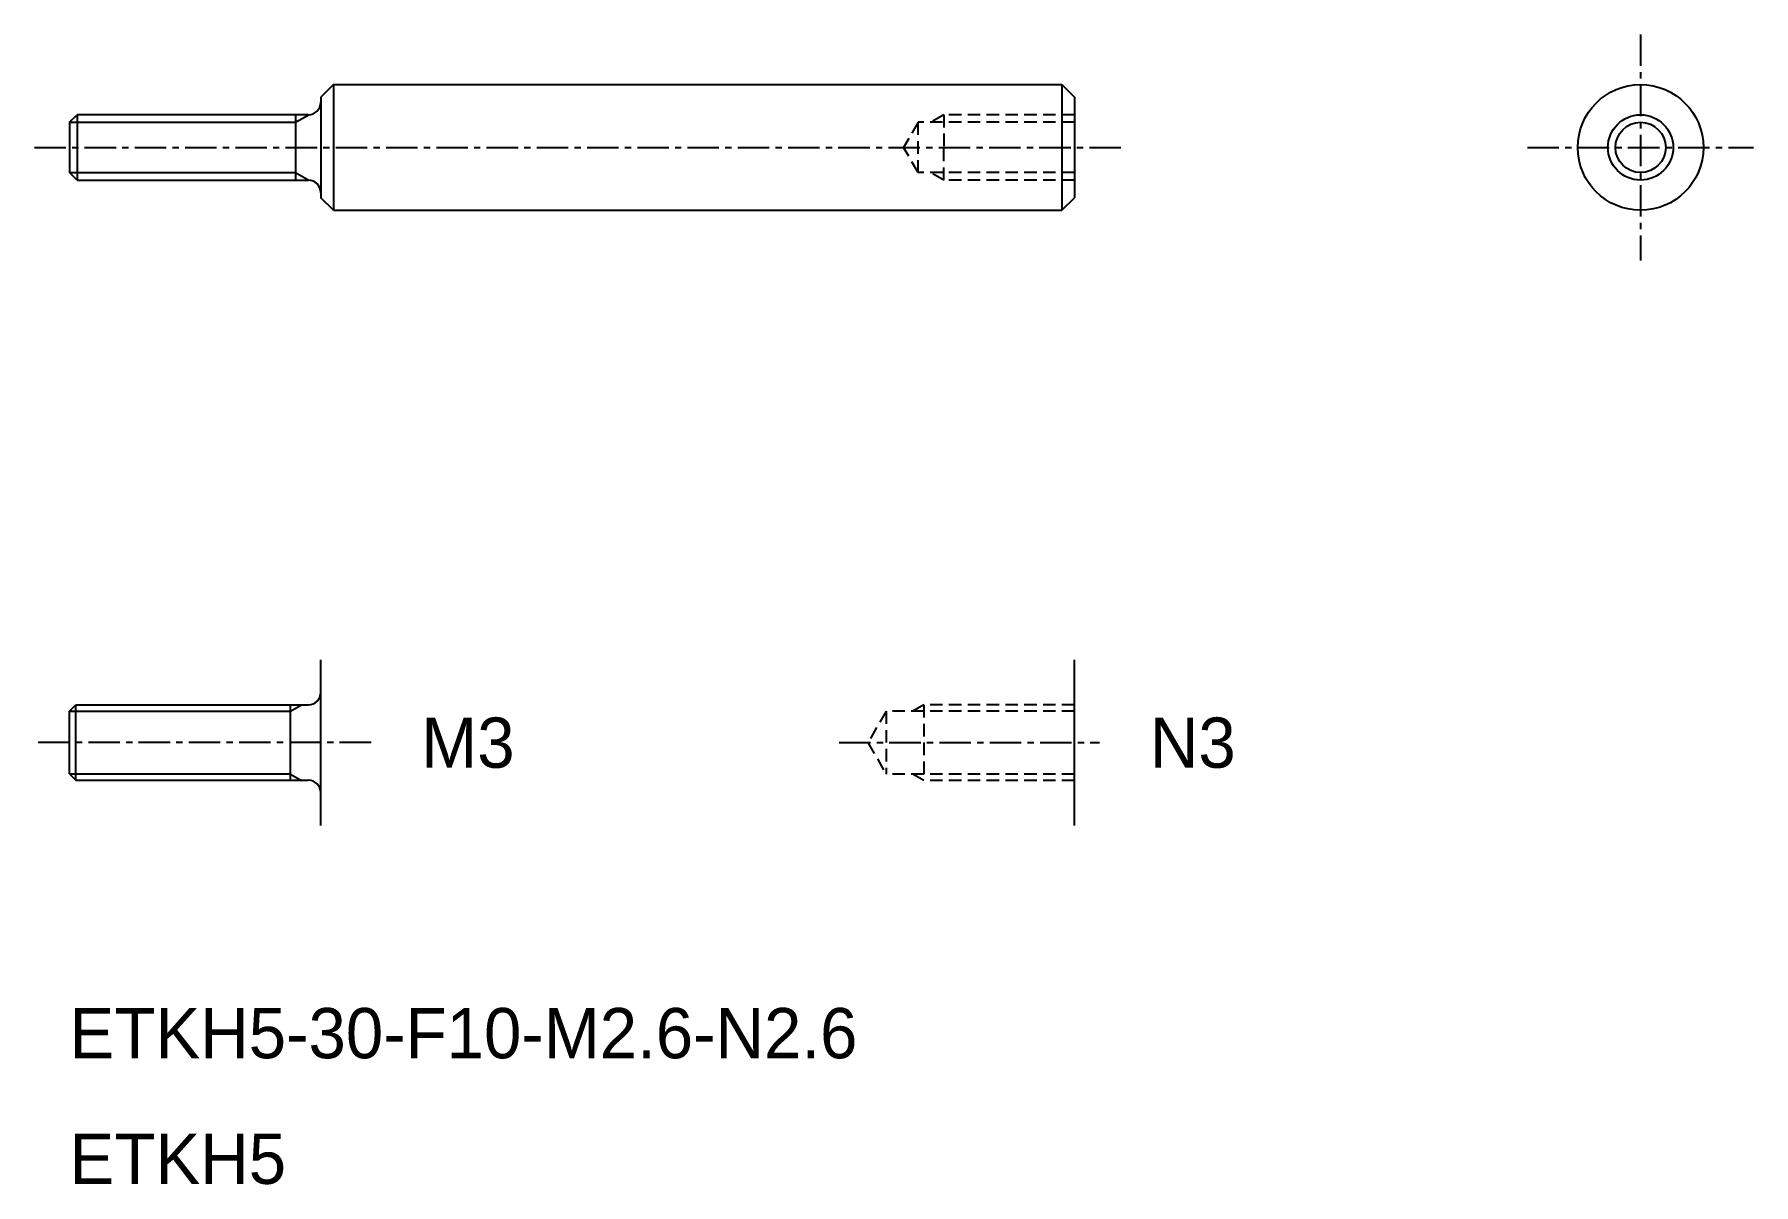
# Model space of a CAD drawing. Extents: x 27 to 95.5, y -94.2 to -48.5.
import ezdxf
from ezdxf.enums import TextEntityAlignment as Align

# ---------------------------------------------------------------- set-up
doc = ezdxf.new("R2010")
doc.units = 0
doc.linetypes.add('CENTER', pattern=[2, 1.25, -0.25, 0.25, -0.25])
doc.linetypes.add('DASHED', pattern=[0.75, 0.5, -0.25])
doc.layers.get('0').update_dxf_attribs({"linetype": 'CONTINUOUS'})
doc.layers.add('CENTER', color=1, linetype='CENTER')

msp = doc.modelspace()

# ---------------------------------------------------------------- linework, layer by layer
at = {"color": 7, "linetype": 'CONTINUOUS'}
for p, q in [((38.94, -50.458), (38.44, -50.958)), ((38.94, -50.458), (38.94, -55.458)), ((38.94, -50.458), (67.94, -50.458)), ((67.94, -50.458), (68.44, -50.958)), ((67.94, -50.458), (67.94, -55.458)), ((38.44, -50.958), (38.44, -54.958)), ((68.44, -50.958), (68.44, -54.958)), ((28.44, -51.958), (28.74, -51.658)), ((28.44, -51.958), (28.44, -53.958)), ((28.74, -51.658), (28.74, -54.258)), ((37.94, -51.658), (28.74, -51.658)), ((37.44, -51.658), (37.44, -54.258)), ((28.74, -54.258), (28.44, -53.958)), ((28.74, -54.258), (37.94, -54.258)), ((38.94, -55.458), (38.44, -54.958)), ((67.94, -55.458), (68.44, -54.958)), ((38.94, -55.458), (67.94, -55.458)), ((38.44, -79.946), (38.44, -73.346)), ((68.44, -79.946), (68.44, -73.346)), ((28.44, -75.392), (28.69, -75.142)), ((28.69, -78.142), (28.69, -75.142)), ((28.69, -75.142), (37.94, -75.142)), ((37.24, -78.142), (37.24, -75.142)), ((28.44, -77.892), (28.44, -75.392)), ((28.44, -77.892), (28.69, -78.142)), ((28.69, -78.142), (37.94, -78.142))]:
    msp.add_line(p, q, dxfattribs=at)
at = {"color": 3}
for p, q in [((28.44, -51.958), (37.44, -51.958)), ((37.44, -51.958), (37.96, -51.658)), ((28.44, -53.958), (37.44, -53.958)), ((37.44, -53.958), (37.96, -54.258)), ((37.24, -75.392), (37.673, -75.142)), ((62.44, -75.146), (62.007, -75.396)), ((28.44, -75.392), (37.24, -75.392)), ((28.44, -77.892), (37.24, -77.892)), ((37.24, -77.901), (37.673, -78.151)), ((62.44, -78.146), (62.007, -77.896))]:
    msp.add_line(p, q, dxfattribs=at)
at = {"color": 3, "linetype": 'DASHED'}
for p, q in [((62.217, -51.958), (61.64, -52.958)), ((62.217, -53.958), (62.217, -51.958)), ((68.44, -51.958), (62.217, -51.958)), ((63.24, -51.658), (62.721, -51.958)), ((63.24, -51.658), (63.24, -52.958)), ((68.44, -51.658), (63.24, -51.658)), ((62.217, -53.958), (61.64, -52.958)), ((63.24, -54.258), (63.24, -52.958)), ((68.44, -53.958), (62.217, -53.958)), ((63.24, -54.258), (62.721, -53.958)), ((68.44, -54.258), (63.24, -54.258)), ((68.44, -75.146), (62.44, -75.146)), ((62.44, -75.146), (62.44, -78.146)), ((60.94, -75.396), (60.219, -76.646)), ((60.94, -75.396), (60.94, -77.896)), ((68.44, -75.396), (60.94, -75.396)), ((60.219, -76.646), (60.94, -77.896)), ((68.44, -77.896), (60.94, -77.896)), ((68.44, -78.146), (62.44, -78.146))]:
    msp.add_line(p, q, dxfattribs=at)
at = {"color": 7, "linetype": 'CONTINUOUS'}
for radius in [2.5, 1]:
    msp.add_circle((90.972, -52.958), radius, dxfattribs=at)
at = {"color": 3}
msp.add_circle((90.972, -52.958), 1.3, dxfattribs=at)
at = {"color": 7, "linetype": 'CONTINUOUS'}
for centre, start, end in [((37.94, -51.158), 270, 0), ((37.94, -54.758), 0, 90), ((37.94, -74.642), 270, 0), ((37.94, -78.642), 0, 90)]:
    msp.add_arc(centre, 0.5, start, end, dxfattribs=at)
at = {"layer": 'CENTER', "color": 1, "linetype": 'CENTER'}
for p, q in [((90.972, -48.458), (90.972, -57.458)), ((27.04, -52.958), (70.44, -52.958)), ((86.472, -52.958), (95.472, -52.958)), ((40.44, -76.646), (27.04, -76.646)), ((59.069, -76.646), (69.44, -76.646))]:
    msp.add_line(p, q, dxfattribs=at)

# ---------------------------------------------------------------- texts
at = {"color": 7, "linetype": 'CONTINUOUS'}
for s, p in [('M3', (42.44, -76.646)), ('N3', (71.44, -76.646))]:
    msp.add_text(s, height=2, dxfattribs=at).set_placement(p, align=Align.MIDDLE_LEFT)
for s, p in [('ETKH5-30-F10-M2.6-N2.6', (28.44, -89.207)), ('ETKH5', (28.44, -94.207))]:
    msp.add_text(s, height=2, dxfattribs=at).set_placement(p)

doc.saveas('drawing.dxf')
